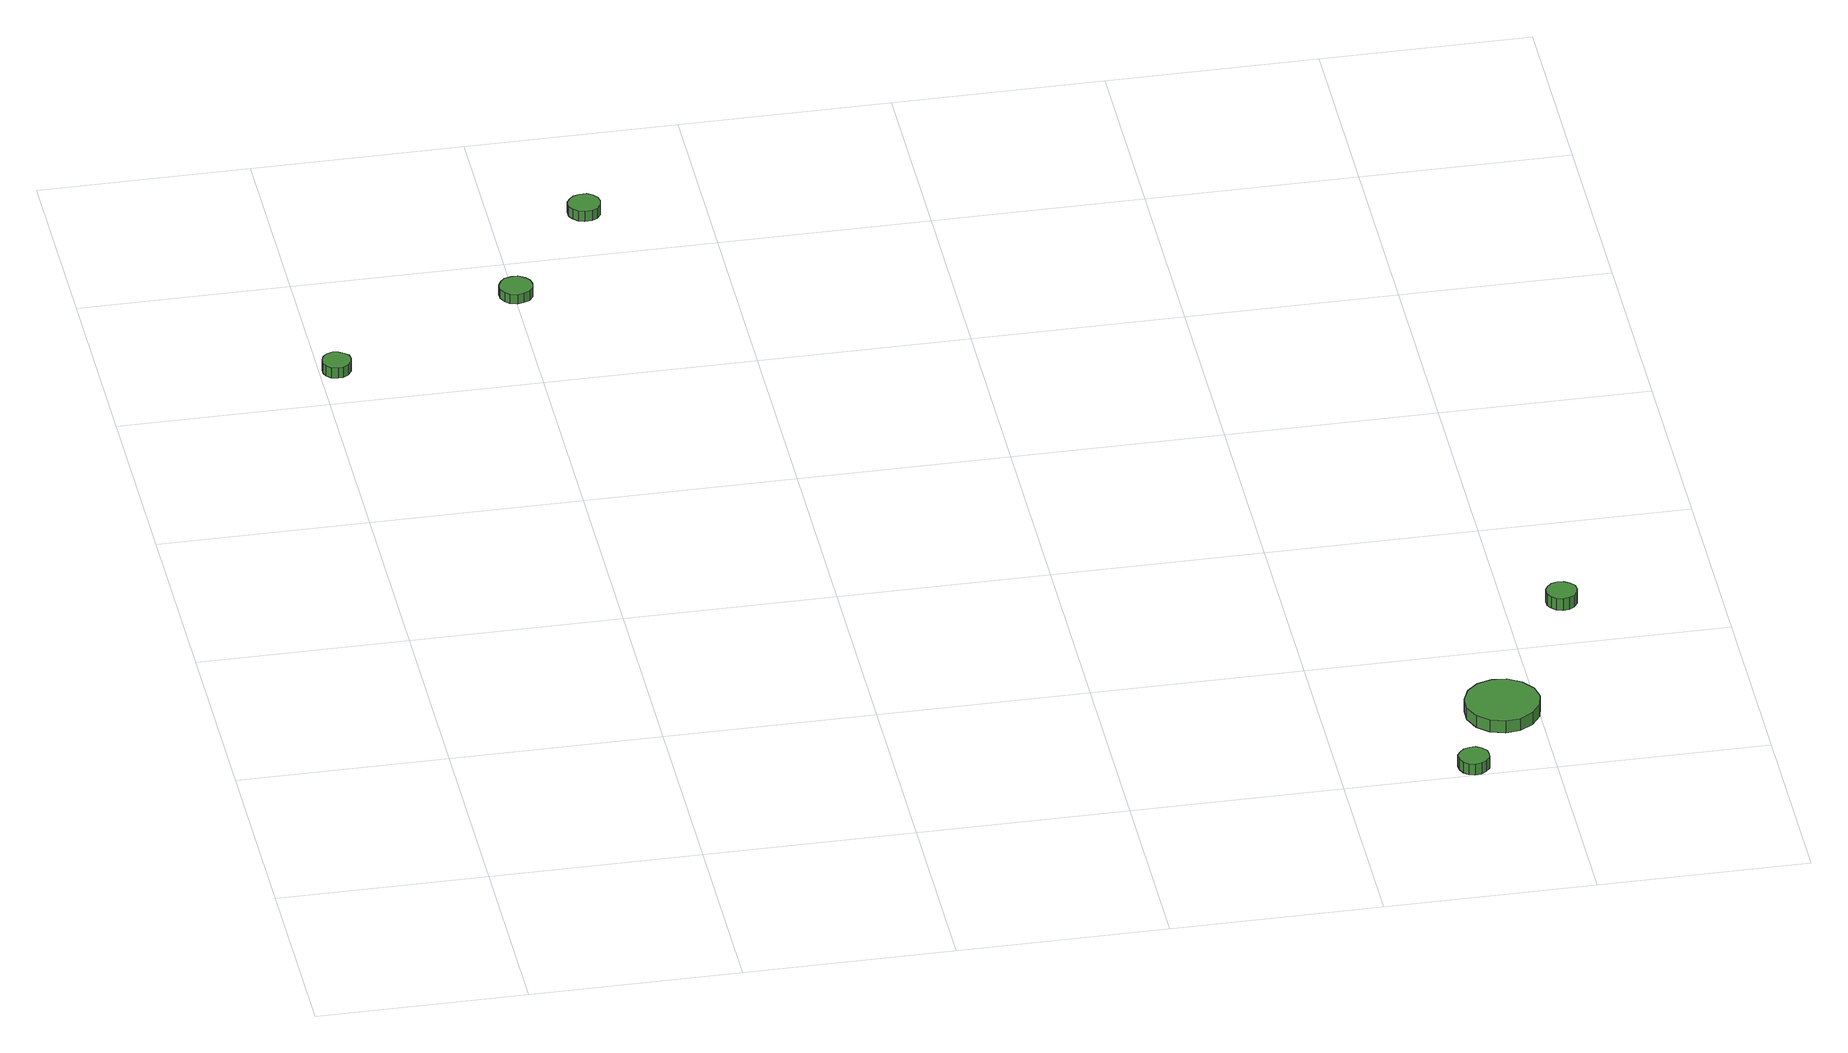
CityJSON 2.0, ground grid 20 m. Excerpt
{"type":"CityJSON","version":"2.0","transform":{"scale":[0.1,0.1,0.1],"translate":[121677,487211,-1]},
"CityObjects":{
"tree1":{"type":"SolitaryVegetationObject","attributes":{"function":"something"},"geometry":[{"type":"MultiSurface","lod":"1","boundaries":[[[0,1,2,3,4,5,6,7,8,9,10,11,12,13,14]],[[15,16,17,18,19,20,21,22,23,24,25,26,27,28,29]],[[0,29,28,1]],[[1,28,27,2]],[[2,27,26,3]],[[3,26,25,4]],[[4,25,24,5]],[[5,24,23,6]],[[6,23,22,7]],[[7,22,21,8]],[[8,21,20,9]],[[9,20,19,10]],[[10,19,18,11]],[[11,18,17,12]],[[12,17,16,13]],[[13,16,15,14]],[[14,15,29,0]]]}]},
"tree2":{"type":"SolitaryVegetationObject","attributes":{"function":"something"},"geometry":[{"type":"MultiSurface","lod":"1","boundaries":[[[30,31,32,33,34,35,36,37,38,39,40,41,42,43,44]],[[45,46,47,48,49,50,51,52,53,54,55,56,57,58,59]],[[30,59,58,31]],[[31,58,57,32]],[[32,57,56,33]],[[33,56,55,34]],[[34,55,54,35]],[[35,54,53,36]],[[36,53,52,37]],[[37,52,51,38]],[[38,51,50,39]],[[39,50,49,40]],[[40,49,48,41]],[[41,48,47,42]],[[42,47,46,43]],[[43,46,45,44]],[[44,45,59,30]]]}]},
"tree3":{"type":"SolitaryVegetationObject","attributes":{"function":"something"},"geometry":[{"type":"MultiSurface","lod":"1","boundaries":[[[60,61,62,63,64,65,66,67,68,69,70,71,72,73,74]],[[75,76,77,78,79,80,81,82,83,84,85,86,87,88,89]],[[60,89,88,61]],[[61,88,87,62]],[[62,87,86,63]],[[63,86,85,64]],[[64,85,84,65]],[[65,84,83,66]],[[66,83,82,67]],[[67,82,81,68]],[[68,81,80,69]],[[69,80,79,70]],[[70,79,78,71]],[[71,78,77,72]],[[72,77,76,73]],[[73,76,75,74]],[[74,75,89,60]]]}]},
"tree4":{"type":"SolitaryVegetationObject","attributes":{"function":"something"},"geometry":[{"type":"MultiSurface","lod":"1","boundaries":[[[90,91,92,93,94,95,96,97,98,99,100,101,102,103,104]],[[105,106,107,108,109,110,111,112,113,114,115,116,117,118,119]],[[90,119,118,91]],[[91,118,117,92]],[[92,117,116,93]],[[93,116,115,94]],[[94,115,114,95]],[[95,114,113,96]],[[96,113,112,97]],[[97,112,111,98]],[[98,111,110,99]],[[99,110,109,100]],[[100,109,108,101]],[[101,108,107,102]],[[102,107,106,103]],[[103,106,105,104]],[[104,105,119,90]]]}]},
"tree5":{"type":"SolitaryVegetationObject","attributes":{"function":"something"},"geometry":[{"type":"MultiSurface","lod":"1","boundaries":[[[120,121,122,123,124,125,126,127,128,129,130,131,132,133,134]],[[135,136,137,138,139,140,141,142,143,144,145,146,147,148,149]],[[120,149,148,121]],[[121,148,147,122]],[[122,147,146,123]],[[123,146,145,124]],[[124,145,144,125]],[[125,144,143,126]],[[126,143,142,127]],[[127,142,141,128]],[[128,141,140,129]],[[129,140,139,130]],[[130,139,138,131]],[[131,138,137,132]],[[132,137,136,133]],[[133,136,135,134]],[[134,135,149,120]]]}]},
"tree6":{"type":"SolitaryVegetationObject","attributes":{"function":"something"},"geometry":[{"type":"MultiSurface","lod":"1","boundaries":[[[150,151,152,153,154,155,156,157,158,159,160,161,162,163,164]],[[165,166,167,168,169,170,171,172,173,174,175,176,177,178,179]],[[150,179,178,151]],[[151,178,177,152]],[[152,177,176,153]],[[153,176,175,154]],[[154,175,174,155]],[[155,174,173,156]],[[156,173,172,157]],[[157,172,171,158]],[[158,171,170,159]],[[159,170,169,160]],[[160,169,168,161]],[[161,168,167,162]],[[162,167,166,163]],[[163,166,165,164]],[[164,165,179,150]]]}]}
},
"vertices":[
[30,854,17],[29,860,17],[25,864,17],[20,867,17],[15,868,17],[9,866,17],[5,862,17],[3,857,17],[3,851,17],[5,846,17],[9,842,17],[15,841,17],[20,841,17],[25,844,17],[29,849,17],[29,849,6],[25,844,6],[20,841,6],[15,841,6],[9,842,6],[5,846,6],[3,851,6],[3,857,6],[5,862,6],[9,866,6],[15,868,6],[20,867,6],[25,864,6],[29,860,6],[30,854,6],
[217,948,16],[216,954,16],[212,959,16],[206,963,16],[200,963,16],[193,961,16],[189,957,16],[186,951,16],[186,944,16],[189,938,16],[193,934,16],[200,932,16],[206,933,16],[212,936,16],[216,941,16],[216,941,6],[212,936,6],[206,933,6],[200,932,6],[193,934,6],[189,938,6],[186,944,6],[186,951,6],[189,957,6],[193,961,6],[200,963,6],[206,963,6],[212,959,6],[216,954,6],[217,948,6],
[303,1071,17],[302,1077,17],[298,1082,17],[293,1085,17],[286,1085,17],[280,1083,17],[276,1079,17],[273,1074,17],[273,1067,17],[276,1062,17],[280,1058,17],[286,1056,17],[293,1056,17],[298,1059,17],[302,1064,17],[302,1064,6],[298,1059,6],[293,1056,6],[286,1056,6],[280,1058,6],[276,1062,6],[273,1067,6],[273,1074,6],[276,1079,6],[280,1083,6],[286,1085,6],[293,1085,6],[298,1082,6],[302,1077,6],[303,1071,6],
[939,15,17],[938,21,17],[934,26,17],[929,29,17],[923,29,17],[917,27,17],[913,23,17],[910,18,17],[910,12,17],[913,6,17],[917,2,17],[923,0,17],[929,1,17],[934,4,17],[938,9,17],[938,9,5],[934,4,5],[929,1,5],[923,0,5],[917,2,5],[913,6,5],[910,12,5],[910,18,5],[913,23,5],[917,27,5],[923,29,5],[929,29,5],[934,26,5],[938,21,5],[939,15,5],
[1002,98,19],[999,112,19],[990,124,19],[977,132,19],[963,133,19],[949,129,19],[938,119,19],[932,105,19],[932,91,19],[938,77,19],[949,67,19],[963,63,19],[977,64,19],[990,72,19],[999,84,19],[999,84,6],[990,72,6],[977,64,6],[963,63,6],[949,67,6],[938,77,6],[932,91,6],[932,105,6],[938,119,6],[949,129,6],[963,133,6],[977,132,6],[990,124,6],[999,112,6],[1002,98,6],
[1068,266,20],[1067,272,20],[1063,277,20],[1058,280,20],[1052,281,20],[1046,279,20],[1042,275,20],[1039,270,20],[1039,263,20],[1042,258,20],[1046,254,20],[1052,252,20],[1058,253,20],[1063,256,20],[1067,261,20],[1067,261,7],[1063,256,7],[1058,253,7],[1052,252,7],[1046,254,7],[1042,258,7],[1039,263,7],[1039,270,7],[1042,275,7],[1046,279,7],[1052,281,7],[1058,280,7],[1063,277,7],[1067,272,7],[1068,266,7]
]}
